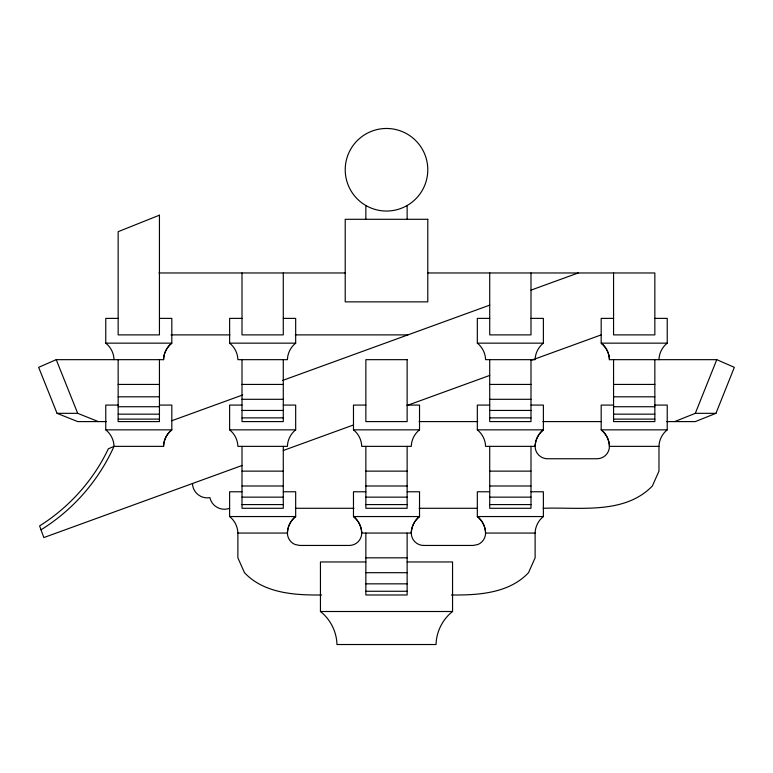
<?xml version="1.0" encoding="UTF-8"?>
<svg xmlns="http://www.w3.org/2000/svg" width="773" height="773" viewBox="0 0 773 773"><rect width="100%" height="100%" fill="white"/><g stroke="black" fill="none" stroke-linecap="round" stroke-linejoin="round"><path stroke-width="1.16" d="M106.288 421.594L77.696 421.594L57.047 413.333L38.65 367.33L56.226 359.667L163.567 359.667C163.712 353.29 166.813 347.096 171.819 343.154L171.819 318.379L159.441 318.379M242.007 465.501L43.839 537.564L39.607 525.92C69.126 507.31 93.407 480.362 108.346 448.794L114.027 446.359L163.567 446.359C163.712 439.992 166.813 433.788 171.819 429.846L171.819 405.081L159.441 405.081M451.374 594.988C478.216 595.239 508.953 593.442 528.519 572.696L535.119 557.826L535.119 533.061C535.274 526.684 538.366 520.49 543.38 516.548L543.38 491.773L530.993 491.773M658.973 359.667C659.127 353.29 662.219 347.096 667.234 343.154L667.234 318.379L654.847 318.379M543.119 508.286C579.286 506.933 624.304 514.915 652.373 485.995L658.973 471.134L658.973 446.359C659.127 439.992 662.219 433.788 667.234 429.846L667.234 405.081L654.847 405.081M674.665 421.594L695.304 413.333L716.774 359.667L734.35 367.33L715.953 413.333L695.304 421.594L666.713 421.594M283.285 318.379L295.673 318.379L295.673 343.154C290.667 347.096 287.566 353.29 287.421 359.667L237.881 359.667C237.726 353.29 234.634 347.096 229.62 343.154L229.62 318.379L242.007 318.379M283.285 405.081L295.673 405.081L295.673 429.846C290.667 433.788 287.566 439.992 287.421 446.359L237.881 446.359C237.726 439.992 234.634 433.788 229.62 429.846L229.62 405.081L242.007 405.081M407.139 405.081L419.526 405.081L419.526 429.846C414.521 433.788 411.42 439.992 411.275 446.359L361.725 446.359C361.58 439.992 358.479 433.788 353.474 429.846L353.474 405.081L365.861 405.081M530.993 318.379L543.38 318.379L543.38 343.154C538.366 347.096 535.274 353.29 535.119 359.667L485.579 359.667C485.434 353.29 482.333 347.096 477.328 343.154L477.328 318.379L489.715 318.379M407.139 561.961L452.553 561.961L452.553 611.501C442.533 619.386 436.339 631.783 436.04 644.527L336.96 644.527C336.661 631.783 330.467 619.386 320.447 611.501L320.447 561.961L365.861 561.961M171.819 420.734L242.751 394.945M282.551 380.471L489.715 305.142M530.993 290.126L578.185 272.966M283.285 450.495L353.416 424.986M407.139 405.458L489.715 375.427M530.993 360.411L601.181 334.893M158.919 272.966L345.212 272.966M427.788 272.966L654.847 272.966L654.847 334.893L613.559 334.893L613.559 272.966M118.153 318.379L105.766 318.379L105.766 343.154C110.781 347.096 113.873 353.29 114.027 359.667M613.559 318.379L601.181 318.379L601.181 343.154A21.673 21.673 0 0 1 609.433 359.667L716.774 359.667M170.959 334.893L229.968 334.893M295.267 334.893L407.893 334.893M105.766 343.154L171.819 343.154A21.673 21.673 0 0 0 163.567 359.667M229.62 343.154L295.673 343.154M477.328 343.154L543.38 343.154M667.234 343.154L601.181 343.154C606.187 347.096 609.288 353.29 609.433 359.667M118.153 384.432L159.441 384.432M242.007 384.432L283.285 384.432M489.715 384.432L530.993 384.432M613.559 384.432L654.847 384.432M118.153 396.82L159.441 396.82M613.559 396.82L654.847 396.82M242.007 399.303L283.285 399.303M489.715 399.303L530.993 399.303M118.153 405.081L105.766 405.081L105.766 429.846C110.781 433.788 113.873 439.992 114.027 446.359A190.216 190.216 0 0 1 41.017 529.805M489.715 405.081L477.328 405.081L477.328 429.846C482.333 433.788 485.434 439.992 485.579 446.359L535.119 446.359A12.387 12.387 0 0 0 547.506 458.747L597.046 458.747A12.387 12.387 0 0 0 609.433 446.359L658.973 446.359M530.993 405.081L543.38 405.081L543.38 429.846A21.673 21.673 0 0 0 535.119 446.359C535.274 439.992 538.366 433.788 543.38 429.846L477.328 429.846M613.559 405.081L601.181 405.081L601.181 429.846A21.673 21.673 0 0 1 609.433 446.359C609.288 439.992 606.187 433.788 601.181 429.846L667.234 429.846M118.153 406.733L159.441 406.733M613.559 406.733L654.847 406.733M242.007 410.444L283.285 410.444M489.715 410.444L530.993 410.444M57.047 413.333L77.696 413.333L98.335 421.594M695.304 413.333L715.953 413.333M118.153 414.164L159.441 414.164M613.559 414.164L654.847 414.164M242.007 417.874L283.285 417.874M489.715 417.874L530.993 417.874M118.153 419.111L159.441 419.111M613.559 419.111L654.847 419.111M419.111 421.594L477.743 421.594M542.926 421.594L601.404 421.594M105.766 429.846L171.819 429.846A21.673 21.673 0 0 0 163.567 446.359M229.62 429.846L295.673 429.846M353.474 429.846L419.526 429.846M242.007 471.134L283.285 471.134M365.861 471.134L407.139 471.134M489.715 471.134L530.993 471.134M242.007 485.995L283.285 485.995M365.861 485.995L407.139 485.995M489.715 485.995L530.993 485.995M242.007 491.773L229.62 491.773L229.62 516.548C234.634 520.49 237.726 526.684 237.881 533.061L237.881 557.826L244.481 572.696C264.047 593.442 294.784 595.239 321.626 594.988M283.285 491.773L295.673 491.773L295.673 516.548A21.673 21.673 0 0 0 287.421 533.061A12.387 12.387 0 0 0 295.064 544.501L299.798 545.448L349.348 545.448A12.387 12.387 0 0 0 361.725 533.061L411.275 533.061A12.387 12.387 0 0 0 423.652 545.448L473.202 545.448L477.936 544.501A12.387 12.387 0 0 0 485.579 533.061C485.434 526.684 482.333 520.49 477.328 516.548L477.328 491.773L489.715 491.773M365.861 491.773L353.474 491.773L353.474 516.548A21.673 21.673 0 0 1 361.725 533.061C361.58 526.684 358.479 520.49 353.474 516.548L419.526 516.548L419.526 491.773L407.139 491.773M242.007 497.145L283.285 497.145M365.861 497.145L407.139 497.145M489.715 497.145L530.993 497.145M242.007 504.576L283.285 504.576M365.861 504.576L407.139 504.576M489.715 504.576L530.993 504.576M295.45 508.286L353.928 508.286M419.072 508.286L477.55 508.286M229.62 516.548L295.673 516.548C290.667 520.49 287.566 526.684 287.421 533.061L237.881 533.061M543.38 516.548L477.328 516.548A21.673 21.673 0 0 1 485.579 533.061L535.119 533.061M365.861 557.826L407.139 557.826M365.861 572.696L407.139 572.696M365.861 583.837L407.139 583.837M365.861 591.268L407.139 591.268M320.447 611.501L452.553 611.501M56.226 359.667L77.696 413.333M654.847 359.667L654.847 421.594L613.559 421.594L613.559 359.667M530.993 272.966L530.993 334.893L489.715 334.893L489.715 272.966M530.993 359.667L530.993 421.594L489.715 421.594L489.715 359.667M530.993 446.359L530.993 508.286L489.715 508.286L489.715 446.359M407.139 205.512L407.139 219.3M407.139 446.359L407.139 508.286L365.861 508.286L365.861 446.359M407.139 533.061L407.139 594.988L365.861 594.988L365.861 533.061M365.861 205.512A41.288 41.288 0 0 0 427.788 169.76A41.288 41.288 0 0 0 365.861 134A41.288 41.288 0 0 0 365.861 205.512L365.861 219.3M283.285 272.966L283.285 334.893L242.007 334.893L242.007 272.966M283.285 359.667L283.285 421.594L242.007 421.594L242.007 359.667M283.285 446.359L283.285 508.286L242.007 508.286L242.007 446.359M159.441 359.667L159.441 421.594L118.153 421.594L118.153 359.667M229.62 508.286A14.803 14.803 0 0 1 217.31 507.475L214.701 505.677A14.803 14.803 0 0 1 209.898 497.619A14.803 14.803 0 0 1 200.613 496.285L197.946 494.565A14.803 14.803 0 0 1 192.467 483.521M411.458 530.684L411.275 533.061A21.673 21.673 0 0 1 419.526 516.548C415.159 520.007 412.212 525.157 411.458 530.684M159.441 215.174L118.153 231.687L118.153 334.893L159.441 334.893L159.441 215.174M427.788 219.3L345.212 219.3L345.212 301.866L427.788 301.866L427.788 219.3M407.139 359.667L365.861 359.667L365.861 421.594L407.139 421.594L407.139 359.667"/></g></svg>
